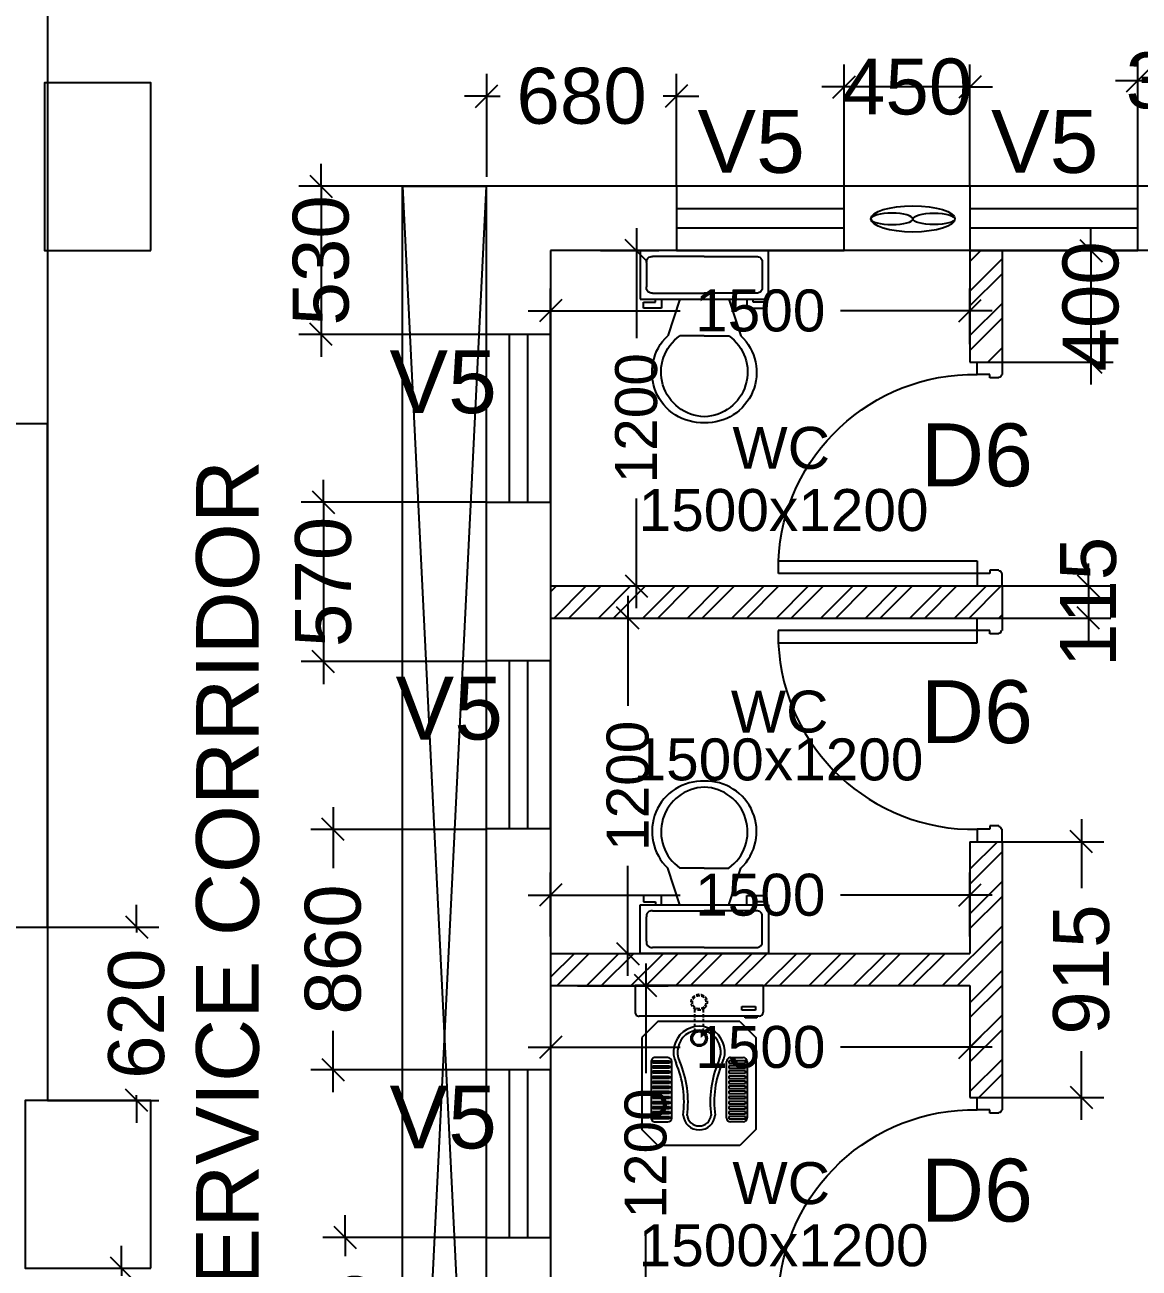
# Model space of a CAD drawing. Extents: x 7620542 to 7843793, y -6476226 to -6093835.
# Drawn here: x 7641698 to 7645684, y -6382344 to -6377897 of the extents above; entities that cross this region are included whole.
import ezdxf
from ezdxf.enums import TextEntityAlignment as Align

# ---------------------------------------------------------------- set-up
doc = ezdxf.new("R2010")
doc.units = 0
doc.header["$LTSCALE"] = 600
doc.header["$MEASUREMENT"] = 0
doc.header["$PDMODE"] = 35
doc.linetypes.add('HIDDEN', pattern=[0.375, 0.25, -0.125])
doc.layers.get('0').update_dxf_attribs({"linetype": 'CONTINUOUS'})
doc.layers.get('Defpoints').update_dxf_attribs({"linetype": 'CONTINUOUS'})
for name, color, linetype in [('DIM-TEXT', 8, 'CONTINUOUS'), ('DOOR', 32, 'CONTINUOUS'), ('Duct', 8, 'CONTINUOUS'), ('Exaust', 8, 'CONTINUOUS'), ('Fixed Glass', 171, 'CONTINUOUS'), ('joinery', 7, 'CONTINUOUS'), ('LA-column', 3, 'CONTINUOUS'), ('Room Dim', 1, 'CONTINUOUS'), ('T Wall', 8, 'CONTINUOUS'), ('TEXT', 6, 'CONTINUOUS'), ('toi-fix', 46, 'CONTINUOUS'), ('Toi. Wall Hat', 3, 'CONTINUOUS'), ('Walls', 7, 'CONTINUOUS'), ('WIN', 151, 'CONTINUOUS'), ('Working Dim', 5, 'CONTINUOUS')]:
    doc.layers.add(name, color=color, linetype=linetype)
doc.styles.add('ari', font='arial.ttf')
doc.styles.add('ARIAL', font='arial.ttf')
doc.styles.add('RT', font='romant.shx')
doc.dimstyles.new('int. dim', dxfattribs={"dimtxt": 450, "dimasz": 80, "dimexe": 80, "dimexo": 0, "dimgap": 70, "dimtad": 0, "dimdec": 0, "dimzin": 12, "dimdsep": 46, "dimtxsty": 'ari', "dimblk": 'OBLIQUE', "dimcen": 2, "dimdle": 80, "dimclrd": 256, "dimclre": 256, "dimclrt": 6, "dimadec": 0, "dimazin": 0, "dimtfac": 1, "dimtdec": 0, "dimtix": 1, "dimtmove": 2, "dimatfit": 3, "dimfxl": 1, "dimtolj": 1, "dimtzin": 0, "dimlwd": -1, "dimlwe": -1, "dimarcsym": 0})
doc.dimstyles.new('TEXT', dxfattribs={"dimscale": 0, "dimtxt": 600, "dimasz": 300, "dimexe": 300, "dimexo": 30, "dimgap": 50, "dimtad": 0, "dimdec": 0, "dimzin": 0, "dimdsep": 46, "dimtxsty": 'RT', "dimblk": 'OBLIQUE', "dimcen": 0.09, "dimdle": 300, "dimclrd": 256, "dimclre": 256, "dimclrt": 170, "dimadec": 0, "dimazin": 0, "dimtfac": 1, "dimtdec": 0, "dimtofl": 0, "dimtmove": 2, "dimatfit": 3, "dimfxl": 1, "dimfrac": 2, "dimtolj": 1, "dimtzin": 0, "dimlwd": -1, "dimlwe": -1, "dimarcsym": 0})

# ---------------------------------------------------------------- blocks, each defined once
blk = doc.blocks.new('1000')
at = {"layer": 'DOOR'}
for p, q in [((0, -100), (0, 0)), ((0, 0), (49.7, 0)), ((49.7, 0), (49.7, -2.2)), ((63.2, -49.5), (49.7, -49.5)), ((49.7, -49.5), (49.7, -100)), ((63.2, -13.5), (61, -13.5)), ((63.2, -13.5), (63.2, -49.5)), ((836.8, -13.5), (836.8, -49.5)), ((836.8, -13.5), (839, -13.5)), ((836.8, -49.5), (850.3, -49.5)), ((850.3, 0), (850.3, -2.2)), ((900, 0), (850.3, 0)), ((850.3, -49.5), (850.3, -100)), ((900, -100), (900, 0)), ((49.7, -100), (0, -100)), ((49.7, -100), (49.7, -900.6)), ((100.2, -100), (49.7, -100)), ((100.2, -900.6), (100.2, -100)), ((850.3, -100), (900, -100)), ((49.7, -900.6), (100.2, -900.6))]:
    blk.add_line(p, q, dxfattribs=at)
for centre, major_axis, start_param, end_param in [((49.7, -13.5), (-7.95, 7.95), 3.926991, 5.497787), ((850.3, -13.5), (7.95, 7.95), 0.785398, 2.356194)]:
    blk.add_ellipse(centre, major_axis=major_axis, ratio=1, start_param=start_param, end_param=end_param, dxfattribs=at)
at = {"layer": 'DOOR', "color": 145}
blk.add_ellipse((64.3, -115.3), major_axis=(-519.7, 589.8), ratio=1, start_param=2.464943, end_param=4.009476, dxfattribs=at)
blk = doc.blocks.new('A$C70ED7303')
at = {"layer": 'toi-fix', "color": 8}
for p, q in [((0, 0), (229, 0)), ((229, 0), (229, -174.4)), ((-229, 0), (0, 0)), ((-229, -174.4), (-229, 0)), ((-207.2, -43.6), (-207.2, -130.8)), ((0, -21.8), (-185.4, -21.8)), ((0, -21.8), (185.4, -21.8)), ((207.2, -43.6), (207.2, -130.8)), ((229, -174.4), (-229, -174.4)), ((-185.4, -152.6), (0, -152.6)), ((-174.4, -185.4), (-174.4, -174.4)), ((-152.6, -174.4), (-152.6, -207.2)), ((-87.2, -174.4), (-130.8, -305.3)), ((185.4, -152.6), (0, -152.6)), ((87.2, -174.4), (130.8, -305.3)), ((152.6, -174.4), (152.6, -207.2)), ((174.4, -185.4), (174.4, -174.4)), ((-218.1, -207.2), (-218.1, -185.4)), ((-218.1, -185.4), (-174.4, -185.4)), ((-152.6, -207.2), (-218.1, -207.2)), ((152.6, -207.2), (218.1, -207.2)), ((218.1, -185.4), (174.4, -185.4)), ((218.1, -207.2), (218.1, -185.4)), ((0, -305.3), (-87.2, -305.3)), ((0, -305.3), (87.2, -305.3))]:
    blk.add_line(p, q, dxfattribs=at)
for centre, major_axis, start_param, end_param in [((-188.1, -40.9), (13.6, -13.6), 2.214297, 4.068888), ((188.1, -40.9), (13.6, -13.6), 0.643501, 2.498091), ((-188.1, -133.6), (-13.6, -13.6), 5.35589, 7.21048), ((188.1, -133.6), (-13.6, -13.6), 0.643501, 2.498091), ((-6.6, -436.2), (-127.6, -127.6), 4.686239, 7.105146), ((4.7, -435.5), (-112.7, -112.7), 4.541602, 7.039318), ((6.6, -436.2), (55.8, -171.6), -0.351019, 2.067888), ((-4.7, -435.5), (-112.7, -112.7), 0.814663, 3.31238)]:
    blk.add_ellipse(centre, major_axis=major_axis, ratio=1, start_param=start_param, end_param=end_param, dxfattribs=at)
blk = doc.blocks.new('A$C37B60793')
at = {"layer": 'toi-fix', "color": 8}
for p, q in [((0, 303.1), (127, 303.1)), ((0, -306.5), (0, 303.1)), ((146, -287.4), (146, 284.1)), ((171.2, 195), (247.4, 271.2)), ((247.4, 271.2), (685.9, 271.2)), ((762.1, 195), (685.9, 271.2)), ((171.2, -195.4), (171.2, 195)), ((343.3, 148.1), (343.3, 207.9)), ((358.5, 218.7), (358.5, 139.2)), ((369.5, 218.7), (358.5, 218.7)), ((362.3, 226.9), (630.5, 226.9)), ((369.5, 139.2), (369.5, 218.7)), ((382.7, 218.7), (382.7, 139.2)), ((393.7, 218.7), (382.7, 218.7)), ((393.7, 139.2), (393.7, 218.7)), ((406.9, 218.7), (406.9, 139.2)), ((417.9, 218.7), (406.9, 218.7)), ((417.9, 139.2), (417.9, 218.7)), ((431, 218.7), (431, 139.2)), ((442.1, 218.7), (431, 218.7)), ((442.1, 139.2), (442.1, 218.7)), ((455.2, 218.7), (455.2, 139.2)), ((466.3, 218.7), (455.2, 218.7)), ((466.3, 139.2), (466.3, 218.7)), ((479.4, 218.7), (479.4, 139.2)), ((490.5, 218.7), (479.4, 218.7)), ((490.5, 139.2), (490.5, 218.7)), ((503.6, 218.7), (503.6, 139.2)), ((514.6, 218.7), (503.6, 218.7)), ((514.6, 139.2), (514.6, 218.7)), ((527.8, 218.7), (527.8, 139.2)), ((538.8, 218.7), (527.8, 218.7)), ((538.8, 139.2), (538.8, 218.7)), ((552, 218.7), (552, 139.2)), ((563, 218.7), (552, 218.7)), ((563, 139.2), (563, 218.7)), ((576.2, 218.7), (576.2, 139.2)), ((587.2, 218.7), (576.2, 218.7)), ((587.2, 139.2), (587.2, 218.7)), ((600.4, 218.7), (600.4, 139.2)), ((611.4, 218.7), (600.4, 218.7)), ((611.4, 139.2), (611.4, 218.7)), ((624.5, 218.7), (624.5, 139.2)), ((635.6, 218.7), (624.5, 218.7)), ((635.6, 139.2), (635.6, 218.7)), ((649.5, 207.9), (649.5, 148.1)), ((762.1, -195.4), (762.1, 195)), ((358.5, 139.2), (369.5, 139.2)), ((630.5, 129.1), (362.3, 129.1)), ((382.7, 139.2), (393.7, 139.2)), ((406.9, 139.2), (417.9, 139.2)), ((431, 139.2), (442.1, 139.2)), ((455.2, 139.2), (466.3, 139.2)), ((479.4, 139.2), (490.5, 139.2)), ((503.6, 139.2), (514.6, 139.2)), ((527.8, 139.2), (538.8, 139.2)), ((552, 139.2), (563, 139.2)), ((576.2, 139.2), (587.2, 139.2)), ((600.4, 139.2), (611.4, 139.2)), ((624.5, 139.2), (635.6, 139.2)), ((343.3, -151.5), (343.3, -211.2)), ((358.5, -222), (358.5, -142.6)), ((358.5, -142.6), (369.5, -142.6)), ((630.5, -132.4), (362.3, -132.4)), ((369.5, -142.6), (369.5, -222)), ((382.7, -222), (382.7, -142.6)), ((382.7, -142.6), (393.7, -142.6)), ((393.7, -142.6), (393.7, -222)), ((406.9, -222), (406.9, -142.6)), ((406.9, -142.6), (417.9, -142.6)), ((417.9, -142.6), (417.9, -222)), ((431, -222), (431, -142.6)), ((431, -142.6), (442.1, -142.6)), ((442.1, -142.6), (442.1, -222)), ((455.2, -222), (455.2, -142.6)), ((455.2, -142.6), (466.3, -142.6)), ((466.3, -142.6), (466.3, -222)), ((479.4, -222), (479.4, -142.6)), ((479.4, -142.6), (490.5, -142.6)), ((490.5, -142.6), (490.5, -222)), ((503.6, -222), (503.6, -142.6)), ((503.6, -142.6), (514.6, -142.6)), ((514.6, -142.6), (514.6, -222)), ((527.8, -222), (527.8, -142.6)), ((527.8, -142.6), (538.8, -142.6)), ((538.8, -142.6), (538.8, -222)), ((552, -222), (552, -142.6)), ((552, -142.6), (563, -142.6)), ((563, -142.6), (563, -222)), ((576.2, -222), (576.2, -142.6)), ((576.2, -142.6), (587.2, -142.6)), ((587.2, -142.6), (587.2, -222)), ((600.4, -222), (600.4, -142.6)), ((600.4, -142.6), (611.4, -142.6)), ((611.4, -142.6), (611.4, -222)), ((624.5, -222), (624.5, -142.6)), ((624.5, -142.6), (635.6, -142.6)), ((635.6, -142.6), (635.6, -222)), ((649.5, -211.2), (649.5, -151.5)), ((117.8, -205), (100.3, -205)), ((100.3, -205), (100.3, -270.7)), ((117.8, -270.7), (117.8, -205)), ((153.7, -221.4), (147.5, -221.4)), ((147.5, -221.4), (147.5, -276.8)), ((153.7, -276.8), (153.7, -221.4)), ((171.2, -195.4), (247.4, -271.6)), ((369.5, -222), (358.5, -222)), ((362.3, -230.3), (630.5, -230.3)), ((393.7, -222), (382.7, -222)), ((417.9, -222), (406.9, -222)), ((442.1, -222), (431, -222)), ((466.3, -222), (455.2, -222)), ((490.5, -222), (479.4, -222)), ((514.6, -222), (503.6, -222)), ((538.8, -222), (527.8, -222)), ((563, -222), (552, -222)), ((587.2, -222), (576.2, -222)), ((611.4, -222), (600.4, -222)), ((635.6, -222), (624.5, -222)), ((685.9, -271.6), (762.1, -195.4)), ((100.3, -270.7), (117.8, -270.7)), ((147.5, -276.8), (153.7, -276.8)), ((247.4, -271.6), (685.9, -271.6)), ((0, -306.5), (127, -306.5))]:
    blk.add_line(p, q, dxfattribs=at)
at = {"layer": 'toi-fix', "color": 8, "linetype": 'HIDDEN', "ltscale": 0.1}
for p, q in [((219.3, 19), (111.7, 19)), ((219.3, -22.3), (111.7, -22.3))]:
    blk.add_line(p, q, dxfattribs=at)
at = {"layer": 'toi-fix', "color": 8, "extrusion": (0, 0, -1)}
for centre, major_axis, start_param, end_param in [((127, 284.1), (-13.5, -13.5), 2.356194, 3.926991), ((362.3, 207.9), (13.5, -13.5), 2.356194, 3.926991), ((630.5, 207.9), (-13.5, -13.5), 2.356194, 3.926991), ((316.3, -1.7), (0, -122.2), -0.449608, 3.591264), ((362.3, 148.1), (-13.5, -13.5), -0.785398, 0.785398), ((630.5, 148.1), (-13.5, -13.5), 3.926991, 5.497787), ((316.3, -1.7), (0, -103.2), -0.449671, 3.591202), ((554, 536.4), (-29.4, -484.3), -0.19615, 0.346746), ((554, 536.4), (-11.6, -466), -0.160496, 0.3824), ((611.1, -1.7), (-54, -54), 2.434309, 5.419673), ((251.3, -1.7), (-26.9, -26.9), 0.785398, 7.068583), ((251.3, -1.7), (-22.5, -22.5), 0.785398, 7.068583), ((611.1, -1.7), (40.6, -40.6), 4.005105, 6.990469), ((554, -539.7), (29.4, -484.3), 2.794864, 3.33776), ((554, -539.7), (11.6, -466), 2.7592, 3.302095), ((362.3, -151.5), (13.5, -13.5), 2.356194, 3.926991), ((630.5, -151.5), (13.5, -13.5), 3.926991, 5.497787), ((362.3, -211.2), (-13.5, -13.5), -0.785398, 0.785398), ((630.5, -211.2), (13.5, -13.5), 5.497787, 7.068583), ((127, -287.4), (13.5, -13.5), 5.497787, 7.068583)]:
    blk.add_ellipse(centre, major_axis=major_axis, ratio=1, start_param=start_param, end_param=end_param, dxfattribs=at)
at = {"layer": 'toi-fix', "color": 8, "linetype": 'HIDDEN', "ltscale": 0.1, "extrusion": (0, 0, -1)}
for major_axis, start_param, end_param in [((26.9, -26.9), 2.356194490188911, 8.639379797368496), ((22.5, -22.5), 2.356194490188169, 8.639379797367756)]:
    blk.add_ellipse((79.7, -1.7), major_axis=major_axis, ratio=1, start_param=start_param, end_param=end_param, dxfattribs=at)
blk = doc.blocks.new('A$C153C7E87')
at = {"layer": 'Exaust', "color": 10, "extrusion": (0, 0, -1)}
for centre, major_axis, ratio in [((0, 0), (150.2, 0.1), 0.312125), ((-75.1, 0), (75.1, 0), 0.271389)]:
    blk.add_ellipse(centre, major_axis=major_axis, ratio=ratio, start_param=3.141593, end_param=9.424778, dxfattribs=at)
at = {"layer": 'Exaust', "color": 10}
blk.add_ellipse((75.1, 0), major_axis=(75.1, 0), ratio=0.271389, dxfattribs=at)
blk = doc.blocks.new('_Oblique')
at = {"color": 0, "linetype": 'ByBlock', "lineweight": -2}
blk.add_line((-0.5, -0.5), (0.5, 0.5), dxfattribs=at)
blk = doc.blocks.new('*D840')
at = {"layer": 'Defpoints', "color": 0, "linetype": 'Continuous', "transparency": 16777216}
for p in [(7641399, -6372925.6, -11.2), (7682459.1, -6372925.6, 1), (7641399, -6374973.3)]:
    blk.add_point(p, dxfattribs=at)
at = {"layer": 'DIM-TEXT', "transparency": 16777216}
for p, q in [((7641399, -6372925.6), (7641399, -6375273.3)), ((7682459.1, -6372925.6), (7682459.1, -6375273.3)), ((7641099, -6374973.3), (7653555, -6374973.3)), ((7682759.1, -6374973.3), (7670303, -6374973.3))]:
    blk.add_line(p, q, dxfattribs=at)
at = {"layer": 'DIM-TEXT', "linetype": 'Continuous', "transparency": 16777216, "xscale": 300, "yscale": 300, "zscale": 300, "rotation": 180}
blk.add_blockref('_Oblique', (7641399, -6374973.3), dxfattribs=at)
at = {"layer": 'DIM-TEXT', "linetype": 'Continuous', "transparency": 16777216, "xscale": 300, "yscale": 300, "zscale": 300}
blk.add_blockref('_Oblique', (7682459.1, -6374973.3), dxfattribs=at)
at = {"layer": 'DIM-TEXT', "color": 170, "linetype": 'Continuous', "transparency": 16777216, "insert": (7661929, -6374973.3), "char_height": 750, "attachment_point": 5, "style": 'ari'}
blk.add_mtext('\\A1;{\\H1.067x;PAY ROOMS - 14 Nos. (28 Beds)}', dxfattribs=at)
blk = doc.blocks.new('*D841')
at = {"layer": 'Defpoints', "color": 0, "linetype": 'Continuous', "transparency": 16777216}
for p in [(7641548.8, -6376800.1), (7641548.8, -6377494.5), (7682459.1, -6378104.5, 1)]:
    blk.add_point(p, dxfattribs=at)
at = {"layer": 'DIM-TEXT', "transparency": 16777216}
for p, q in [((7641548.8, -6377494.5), (7641548.8, -6376500.1)), ((7682459.1, -6378104.5), (7682459.1, -6376500.1)), ((7641248.8, -6376800.1), (7650107.9, -6376800.1)), ((7682759.1, -6376800.1), (7673899.9, -6376800.1))]:
    blk.add_line(p, q, dxfattribs=at)
at = {"layer": 'DIM-TEXT', "linetype": 'Continuous', "transparency": 16777216, "xscale": 300, "yscale": 300, "zscale": 300, "rotation": 180}
blk.add_blockref('_Oblique', (7641548.8, -6376800.1), dxfattribs=at)
at = {"layer": 'DIM-TEXT', "linetype": 'Continuous', "transparency": 16777216, "xscale": 300, "yscale": 300, "zscale": 300}
blk.add_blockref('_Oblique', (7682459.1, -6376800.1), dxfattribs=at)
at = {"layer": 'DIM-TEXT', "color": 170, "linetype": 'Continuous', "transparency": 16777216, "insert": (7662003.9, -6376800.1), "char_height": 750, "attachment_point": 5, "style": 'ari'}
blk.add_mtext('\\A1;{\\H1.067X;GENERAL MEDICINE (FEMALE) - ( 30 - Beds )}', dxfattribs=at)
blk = doc.blocks.new('*D1254')
at = {"layer": 'Defpoints', "color": 0, "transparency": 16777216}
for p in [(7641779, -6382344.4, -10.6), (7641779, -6382982, -10.8), (7642043.5, -6382982)]:
    blk.add_point(p, dxfattribs=at)
at = {"layer": 'Working Dim', "transparency": 16777216}
for p, q in [((7642043.5, -6382344.4), (7642043.5, -6382264.4)), ((7641779, -6382344.4), (7642123.5, -6382344.4)), ((7642043.5, -6382344.4), (7642043.5, -6382372)), ((7641779, -6382982), (7642123.5, -6382982)), ((7642043.5, -6382982), (7642043.5, -6382954.3)), ((7642043.5, -6382982), (7642043.5, -6383062))]:
    blk.add_line(p, q, dxfattribs=at)
at = {"layer": 'Working Dim', "transparency": 16777216, "xscale": 80, "yscale": 80, "zscale": 80}
for p, rotation in [((7642043.5, -6382344.4), 270), ((7642043.5, -6382982), 90)]:
    blk.add_blockref('_Oblique', p, dxfattribs=dict(at, rotation=rotation))
at = {"layer": 'Working Dim', "color": 6, "transparency": 16777216, "insert": (7642043.5, -6382663.2), "char_height": 200, "attachment_point": 5, "rotation": 90, "style": 'ari'}
blk.add_mtext('\\A1;640', dxfattribs=at)
blk = doc.blocks.new('*D1256')
at = {"layer": 'Defpoints', "color": 0, "transparency": 16777216}
for p in [(7641779, -6381124.4, -10.5), (7642097.7, -6381124.4), (7641779, -6381744.4, -10.6)]:
    blk.add_point(p, dxfattribs=at)
at = {"layer": 'Working Dim', "transparency": 16777216}
for p, q in [((7642097.7, -6381124.4), (7642097.7, -6381044.4)), ((7641779, -6381124.4), (7642177.7, -6381124.4)), ((7642097.7, -6381124.4), (7642097.7, -6381143.3)), ((7641779, -6381744.4), (7642177.7, -6381744.4)), ((7642097.7, -6381744.4), (7642097.7, -6381725.6)), ((7642097.7, -6381744.4), (7642097.7, -6381824.4))]:
    blk.add_line(p, q, dxfattribs=at)
at = {"layer": 'Working Dim', "transparency": 16777216, "xscale": 80, "yscale": 80, "zscale": 80}
for p, rotation in [((7642097.7, -6381124.4), 270), ((7642097.7, -6381744.4), 90)]:
    blk.add_blockref('_Oblique', p, dxfattribs=dict(at, rotation=rotation))
at = {"layer": 'Working Dim', "color": 6, "transparency": 16777216, "insert": (7642097.7, -6381434.4), "char_height": 200, "attachment_point": 5, "rotation": 90, "style": 'ari'}
blk.add_mtext('\\A1;620', dxfattribs=at)
blk = doc.blocks.new('*D1266')
at = {"layer": 'Defpoints', "color": 0, "transparency": 16777216}
for p in [(7643675.3, -6381334.3, -4.8), (7643919.2, -6381334.3), (7643675.3, -6382534.3, -4.8)]:
    blk.add_point(p, dxfattribs=at)
at = {"layer": 'Working Dim', "transparency": 16777216}
for p, q in [((7643919.2, -6381254.3), (7643919.2, -6381647.6)), ((7643675.3, -6381334.3), (7643999.2, -6381334.3)), ((7643919.2, -6382614.3), (7643919.2, -6382221)), ((7643675.3, -6382534.3), (7643999.2, -6382534.3))]:
    blk.add_line(p, q, dxfattribs=at)
at = {"layer": 'Working Dim', "transparency": 16777216, "xscale": 80, "yscale": 80, "zscale": 80}
for p, rotation in [((7643919.2, -6381334.3), 90), ((7643919.2, -6382534.3), 270)]:
    blk.add_blockref('_Oblique', p, dxfattribs=dict(at, rotation=rotation))
at = {"layer": 'Working Dim', "color": 6, "transparency": 16777216, "insert": (7643919.2, -6381934.3), "char_height": 150, "attachment_point": 5, "rotation": 90, "style": 'ari'}
blk.add_mtext('\\A1;1200', dxfattribs=at)
blk = doc.blocks.new('*D1267')
at = {"layer": 'Defpoints', "color": 0, "transparency": 16777216}
for p in [(7643578.8, -6381438.2, -0.9), (7645078.7, -6381435.9, -4.8), (7645078.7, -6381554.2)]:
    blk.add_point(p, dxfattribs=at)
at = {"layer": 'Working Dim', "transparency": 16777216}
for p, q in [((7643578.8, -6381438.2), (7643578.8, -6381634.2)), ((7645078.7, -6381435.9), (7645078.7, -6381634.2)), ((7643498.8, -6381554.2), (7644042.1, -6381554.2)), ((7645158.7, -6381554.2), (7644615.4, -6381554.2))]:
    blk.add_line(p, q, dxfattribs=at)
at = {"layer": 'Working Dim', "transparency": 16777216, "xscale": 80, "yscale": 80, "zscale": 80, "rotation": 180}
blk.add_blockref('_Oblique', (7643578.8, -6381554.2), dxfattribs=at)
at = {"layer": 'Working Dim', "transparency": 16777216, "xscale": 80, "yscale": 80, "zscale": 80}
blk.add_blockref('_Oblique', (7645078.7, -6381554.2), dxfattribs=at)
at = {"layer": 'Working Dim', "color": 6, "transparency": 16777216, "insert": (7644328.8, -6381554.2), "char_height": 150, "attachment_point": 5, "style": 'ari'}
blk.add_mtext('\\A1;1500', dxfattribs=at)
blk = doc.blocks.new('*D1268')
at = {"layer": 'Defpoints', "color": 0, "transparency": 16777216}
for p in [(7643739.9, -6380019.3, -4.8), (7643855.1, -6380019.3), (7643739.9, -6381219.3, -4.8)]:
    blk.add_point(p, dxfattribs=at)
at = {"layer": 'Working Dim', "transparency": 16777216}
for p, q in [((7643855.1, -6379939.3), (7643855.1, -6380332.6)), ((7643739.9, -6380019.3), (7643935.1, -6380019.3)), ((7643855.1, -6381299.3), (7643855.1, -6380906)), ((7643739.9, -6381219.3), (7643935.1, -6381219.3))]:
    blk.add_line(p, q, dxfattribs=at)
at = {"layer": 'Working Dim', "transparency": 16777216, "xscale": 80, "yscale": 80, "zscale": 80}
for p, rotation in [((7643855.1, -6380019.3), 90), ((7643855.1, -6381219.3), 270)]:
    blk.add_blockref('_Oblique', p, dxfattribs=dict(at, rotation=rotation))
at = {"layer": 'Working Dim', "color": 6, "transparency": 16777216, "insert": (7643855.1, -6380619.3), "char_height": 150, "attachment_point": 5, "rotation": 90, "style": 'ari'}
blk.add_mtext('\\A1;1200', dxfattribs=at)
blk = doc.blocks.new('*D1269')
at = {"layer": 'Defpoints', "color": 0, "transparency": 16777216}
for p in [(7645078.7, -6381009.8), (7643578.8, -6381158.3, -0.7), (7645078.7, -6381158.3, -4.8)]:
    blk.add_point(p, dxfattribs=at)
at = {"layer": 'Working Dim', "transparency": 16777216}
for p, q in [((7643578.8, -6381158.3), (7643578.8, -6380929.8)), ((7645078.7, -6381158.3), (7645078.7, -6380929.8)), ((7643498.8, -6381009.8), (7644042.1, -6381009.8)), ((7645158.7, -6381009.8), (7644615.4, -6381009.8))]:
    blk.add_line(p, q, dxfattribs=at)
at = {"layer": 'Working Dim', "transparency": 16777216, "xscale": 80, "yscale": 80, "zscale": 80, "rotation": 180}
blk.add_blockref('_Oblique', (7643578.8, -6381009.8), dxfattribs=at)
at = {"layer": 'Working Dim', "transparency": 16777216, "xscale": 80, "yscale": 80, "zscale": 80}
blk.add_blockref('_Oblique', (7645078.7, -6381009.8), dxfattribs=at)
at = {"layer": 'Working Dim', "color": 6, "transparency": 16777216, "insert": (7644328.8, -6381009.8), "char_height": 150, "attachment_point": 5, "style": 'ari'}
blk.add_mtext('\\A1;1500', dxfattribs=at)
blk = doc.blocks.new('*D1270')
at = {"layer": 'Defpoints', "color": 0, "transparency": 16777216}
for p in [(7643757.5, -6378704.8, 25.3), (7643885.6, -6378704.8), (7643757.5, -6379904.3, -4.8)]:
    blk.add_point(p, dxfattribs=at)
at = {"layer": 'Working Dim', "transparency": 16777216}
for p, q in [((7643885.6, -6378624.8), (7643885.6, -6379017.9)), ((7643757.5, -6378704.8), (7643965.6, -6378704.8)), ((7643885.6, -6379984.3), (7643885.6, -6379591.2)), ((7643757.5, -6379904.3), (7643965.6, -6379904.3))]:
    blk.add_line(p, q, dxfattribs=at)
at = {"layer": 'Working Dim', "transparency": 16777216, "xscale": 80, "yscale": 80, "zscale": 80}
for p, rotation in [((7643885.6, -6378704.8), 90), ((7643885.6, -6379904.3), 270)]:
    blk.add_blockref('_Oblique', p, dxfattribs=dict(at, rotation=rotation))
at = {"layer": 'Working Dim', "color": 6, "transparency": 16777216, "insert": (7643885.6, -6379304.5), "char_height": 150, "attachment_point": 5, "rotation": 90, "style": 'ari'}
blk.add_mtext('\\A1;1200', dxfattribs=at)
blk = doc.blocks.new('*D1271')
at = {"layer": 'Defpoints', "color": 0, "transparency": 16777216}
for p in [(7645078.7, -6378919.9), (7643578.7, -6379038.9, 0.8), (7645078.7, -6379038.9, -4.8)]:
    blk.add_point(p, dxfattribs=at)
at = {"layer": 'Working Dim', "transparency": 16777216}
for p, q in [((7643578.7, -6379038.9), (7643578.7, -6378839.9)), ((7645078.7, -6379038.9), (7645078.7, -6378839.9)), ((7643498.7, -6378919.9), (7644042.1, -6378919.9)), ((7645158.7, -6378919.9), (7644615.4, -6378919.9))]:
    blk.add_line(p, q, dxfattribs=at)
at = {"layer": 'Working Dim', "transparency": 16777216, "xscale": 80, "yscale": 80, "zscale": 80, "rotation": 180}
blk.add_blockref('_Oblique', (7643578.7, -6378919.9), dxfattribs=at)
at = {"layer": 'Working Dim', "transparency": 16777216, "xscale": 80, "yscale": 80, "zscale": 80}
blk.add_blockref('_Oblique', (7645078.7, -6378919.9), dxfattribs=at)
at = {"layer": 'Working Dim', "color": 6, "transparency": 16777216, "insert": (7644328.7, -6378919.9), "char_height": 150, "attachment_point": 5, "style": 'ari'}
blk.add_mtext('\\A1;1500', dxfattribs=at)
blk = doc.blocks.new('*D1503')
at = {"layer": 'Defpoints', "color": 0, "transparency": 16777216}
for p in [(7645678.9, -6378097.4), (7645678.9, -6378474.6), (7646059, -6378474.5)]:
    blk.add_point(p, dxfattribs=at)
at = {"layer": 'Working Dim', "transparency": 16777216}
for p, q in [((7645678.9, -6378474.6), (7645678.9, -6378017.4)), ((7646059, -6378474.5), (7646059, -6378017.4)), ((7645678.9, -6378097.4), (7645598.9, -6378097.4)), ((7646059, -6378097.4), (7645678.9, -6378097.4)), ((7646059, -6378097.4), (7646139, -6378097.4))]:
    blk.add_line(p, q, dxfattribs=at)
at = {"layer": 'Working Dim', "transparency": 16777216, "xscale": 80, "yscale": 80, "zscale": 80}
blk.add_blockref('_Oblique', (7645678.9, -6378097.4), dxfattribs=at)
at = {"layer": 'Working Dim', "transparency": 16777216, "xscale": 80, "yscale": 80, "zscale": 80, "rotation": 180}
blk.add_blockref('_Oblique', (7646059, -6378097.4), dxfattribs=at)
at = {"layer": 'Working Dim', "color": 6, "transparency": 16777216, "insert": (7645869, -6378097.4), "char_height": 200, "attachment_point": 5, "style": 'ari'}
blk.add_mtext('\\A1;380', dxfattribs=at)
blk = doc.blocks.new('*D1504')
at = {"layer": 'Defpoints', "color": 0, "transparency": 16777216}
for p in [(7644628.9, -6378119.2), (7644628.9, -6378474.5), (7645078.9, -6378474.5)]:
    blk.add_point(p, dxfattribs=at)
at = {"layer": 'Working Dim', "transparency": 16777216}
for p, q in [((7644628.9, -6378474.5), (7644628.9, -6378039.2)), ((7645078.9, -6378474.5), (7645078.9, -6378039.2)), ((7644628.9, -6378119.2), (7644548.9, -6378119.2)), ((7645078.9, -6378119.2), (7644628.9, -6378119.2)), ((7645078.9, -6378119.2), (7645158.9, -6378119.2))]:
    blk.add_line(p, q, dxfattribs=at)
at = {"layer": 'Working Dim', "transparency": 16777216, "xscale": 80, "yscale": 80, "zscale": 80}
blk.add_blockref('_Oblique', (7644628.9, -6378119.2), dxfattribs=at)
at = {"layer": 'Working Dim', "transparency": 16777216, "xscale": 80, "yscale": 80, "zscale": 80, "rotation": 180}
blk.add_blockref('_Oblique', (7645078.9, -6378119.2), dxfattribs=at)
at = {"layer": 'Working Dim', "color": 6, "transparency": 16777216, "insert": (7644853.9, -6378119.2), "char_height": 200, "attachment_point": 5, "style": 'ari'}
blk.add_mtext('\\A1;450', dxfattribs=at)
blk = doc.blocks.new('*D1505')
at = {"layer": 'Defpoints', "color": 0, "transparency": 16777216}
for p in [(7643350.6, -6378152.4), (7643350.6, -6378441.2, 5.1), (7644028.9, -6378474.6)]:
    blk.add_point(p, dxfattribs=at)
at = {"layer": 'Working Dim', "transparency": 16777216}
for p, q in [((7643350.6, -6378441.2), (7643350.6, -6378072.4)), ((7644028.9, -6378474.6), (7644028.9, -6378072.4)), ((7643350.6, -6378152.4), (7643270.6, -6378152.4)), ((7643350.6, -6378152.4), (7643398.6, -6378152.4)), ((7644028.9, -6378152.4), (7643980.9, -6378152.4)), ((7644028.9, -6378152.4), (7644108.9, -6378152.4))]:
    blk.add_line(p, q, dxfattribs=at)
at = {"layer": 'Working Dim', "transparency": 16777216, "xscale": 80, "yscale": 80, "zscale": 80}
blk.add_blockref('_Oblique', (7643350.6, -6378152.4), dxfattribs=at)
at = {"layer": 'Working Dim', "transparency": 16777216, "xscale": 80, "yscale": 80, "zscale": 80, "rotation": 180}
blk.add_blockref('_Oblique', (7644028.9, -6378152.4), dxfattribs=at)
at = {"layer": 'Working Dim', "color": 6, "transparency": 16777216, "insert": (7643689.7, -6378152.4), "char_height": 200, "attachment_point": 5, "style": 'ari'}
blk.add_mtext('\\A1;680', dxfattribs=at)
blk = doc.blocks.new('*D1506')
at = {"layer": 'Defpoints', "color": 0, "transparency": 16777216}
for p in [(7643348.9, -6378474.5, 5.1), (7642757.8, -6379004.6), (7643348.9, -6379004.6)]:
    blk.add_point(p, dxfattribs=at)
at = {"layer": 'Working Dim', "transparency": 16777216}
for p, q in [((7642757.8, -6378474.5), (7642757.8, -6378394.5)), ((7643348.9, -6378474.5), (7642677.8, -6378474.5)), ((7642757.8, -6378474.5), (7642757.8, -6379004.6)), ((7643348.9, -6379004.6), (7642677.8, -6379004.6)), ((7642757.8, -6379004.6), (7642757.8, -6379084.6))]:
    blk.add_line(p, q, dxfattribs=at)
at = {"layer": 'Working Dim', "transparency": 16777216, "xscale": 80, "yscale": 80, "zscale": 80}
for p, rotation in [((7642757.8, -6378474.5), 270), ((7642757.8, -6379004.6), 90)]:
    blk.add_blockref('_Oblique', p, dxfattribs=dict(at, rotation=rotation))
at = {"layer": 'Working Dim', "color": 6, "transparency": 16777216, "insert": (7642757.8, -6378739.6), "char_height": 200, "attachment_point": 5, "rotation": 90, "style": 'ari'}
blk.add_mtext('\\A1;530', dxfattribs=at)
blk = doc.blocks.new('*D1507')
at = {"layer": 'Defpoints', "color": 0, "transparency": 16777216}
for p in [(7643348.9, -6379604.6), (7642766, -6380175), (7643348.9, -6380175)]:
    blk.add_point(p, dxfattribs=at)
at = {"layer": 'Working Dim', "transparency": 16777216}
for p, q in [((7642766, -6379604.6), (7642766, -6379524.6)), ((7643348.9, -6379604.6), (7642686, -6379604.6)), ((7642766, -6379604.6), (7642766, -6380175)), ((7643348.9, -6380175), (7642686, -6380175)), ((7642766, -6380175), (7642766, -6380255))]:
    blk.add_line(p, q, dxfattribs=at)
at = {"layer": 'Working Dim', "transparency": 16777216, "xscale": 80, "yscale": 80, "zscale": 80}
for p, rotation in [((7642766, -6379604.6), 270), ((7642766, -6380175), 90)]:
    blk.add_blockref('_Oblique', p, dxfattribs=dict(at, rotation=rotation))
at = {"layer": 'Working Dim', "color": 6, "transparency": 16777216, "insert": (7642766, -6379889.8), "char_height": 200, "attachment_point": 5, "rotation": 90, "style": 'ari'}
blk.add_mtext('\\A1;570', dxfattribs=at)
blk = doc.blocks.new('*D1508')
at = {"layer": 'Defpoints', "color": 0, "transparency": 16777216}
for p in [(7643348.9, -6380775), (7642800.8, -6381634.6), (7643348.9, -6381634.6)]:
    blk.add_point(p, dxfattribs=at)
at = {"layer": 'Working Dim', "transparency": 16777216}
for p, q in [((7642800.8, -6380695), (7642800.8, -6380914.1)), ((7643348.9, -6380775), (7642720.8, -6380775)), ((7642800.8, -6381714.6), (7642800.8, -6381495.6)), ((7643348.9, -6381634.6), (7642720.8, -6381634.6))]:
    blk.add_line(p, q, dxfattribs=at)
at = {"layer": 'Working Dim', "transparency": 16777216, "xscale": 80, "yscale": 80, "zscale": 80}
for p, rotation in [((7642800.8, -6380775), 90), ((7642800.8, -6381634.6), 270)]:
    blk.add_blockref('_Oblique', p, dxfattribs=dict(at, rotation=rotation))
at = {"layer": 'Working Dim', "color": 6, "transparency": 16777216, "insert": (7642800.8, -6381204.8), "char_height": 200, "attachment_point": 5, "rotation": 90, "style": 'ari'}
blk.add_mtext('\\A1;860', dxfattribs=at)
blk = doc.blocks.new('*D1509')
at = {"layer": 'Defpoints', "color": 0, "transparency": 16777216}
for p in [(7643348.9, -6382234.6), (7642843.7, -6382949.6), (7643348.9, -6382949.6)]:
    blk.add_point(p, dxfattribs=at)
at = {"layer": 'Working Dim', "transparency": 16777216}
for p, q in [((7642843.7, -6382234.6), (7642843.7, -6382154.6)), ((7643348.9, -6382234.6), (7642763.7, -6382234.6)), ((7642843.7, -6382234.6), (7642843.7, -6382301.2)), ((7642843.7, -6382949.6), (7642843.7, -6382883)), ((7643348.9, -6382949.6), (7642763.7, -6382949.6)), ((7642843.7, -6382949.6), (7642843.7, -6383029.6))]:
    blk.add_line(p, q, dxfattribs=at)
at = {"layer": 'Working Dim', "transparency": 16777216, "xscale": 80, "yscale": 80, "zscale": 80}
for p, rotation in [((7642843.7, -6382234.6), 270), ((7642843.7, -6382949.6), 90)]:
    blk.add_blockref('_Oblique', p, dxfattribs=dict(at, rotation=rotation))
at = {"layer": 'Working Dim', "color": 6, "transparency": 16777216, "insert": (7642843.7, -6382592.1), "char_height": 200, "attachment_point": 5, "rotation": 90, "style": 'ari'}
blk.add_mtext('\\A1;715', dxfattribs=at)
blk = doc.blocks.new('*D1513')
at = {"layer": 'Defpoints', "color": 0, "transparency": 16777216}
for p in [(7645193.9, -6380819), (7645477.6, -6380819), (7645193.9, -6381734)]:
    blk.add_point(p, dxfattribs=at)
at = {"layer": 'Working Dim', "transparency": 16777216}
for p, q in [((7645477.6, -6380739), (7645477.6, -6380984.8)), ((7645193.9, -6380819), (7645557.6, -6380819)), ((7645477.6, -6381814), (7645477.6, -6381568.2)), ((7645193.9, -6381734), (7645557.6, -6381734))]:
    blk.add_line(p, q, dxfattribs=at)
at = {"layer": 'Working Dim', "transparency": 16777216, "xscale": 80, "yscale": 80, "zscale": 80}
for p, rotation in [((7645477.6, -6380819), 90), ((7645477.6, -6381734), 270)]:
    blk.add_blockref('_Oblique', p, dxfattribs=dict(at, rotation=rotation))
at = {"layer": 'Working Dim', "color": 6, "transparency": 16777216, "insert": (7645477.6, -6381276.5), "char_height": 200, "attachment_point": 5, "rotation": 90, "style": 'ari'}
blk.add_mtext('\\A1;915', dxfattribs=at)
blk = doc.blocks.new('*D1514')
at = {"layer": 'Defpoints', "color": 0, "transparency": 16777216}
for p in [(7645193.9, -6379904), (7645193.9, -6380019), (7645502.7, -6380019)]:
    blk.add_point(p, dxfattribs=at)
at = {"layer": 'Working Dim', "transparency": 16777216}
for p, q in [((7645502.7, -6379904), (7645502.7, -6379824)), ((7645193.9, -6379904), (7645582.7, -6379904)), ((7645502.7, -6379904), (7645502.7, -6380019)), ((7645193.9, -6380019), (7645582.7, -6380019)), ((7645502.7, -6380019), (7645502.7, -6380099))]:
    blk.add_line(p, q, dxfattribs=at)
at = {"layer": 'Working Dim', "transparency": 16777216, "xscale": 80, "yscale": 80, "zscale": 80}
for p, rotation in [((7645502.7, -6379904), 270), ((7645502.7, -6380019), 90)]:
    blk.add_blockref('_Oblique', p, dxfattribs=dict(at, rotation=rotation))
at = {"layer": 'Working Dim', "color": 6, "transparency": 16777216, "insert": (7645502.7, -6379961.5), "char_height": 200, "attachment_point": 5, "rotation": 90, "style": 'ari'}
blk.add_mtext('\\A1;115', dxfattribs=at)
blk = doc.blocks.new('*D1515')
at = {"layer": 'Defpoints', "color": 0, "transparency": 16777216}
for p in [(7645193.9, -6378704.6), (7645193.9, -6379104), (7645511.3, -6379104)]:
    blk.add_point(p, dxfattribs=at)
at = {"layer": 'Working Dim', "transparency": 16777216}
for p, q in [((7645511.3, -6378704.6), (7645511.3, -6378624.6)), ((7645193.9, -6378704.6), (7645591.3, -6378704.6)), ((7645511.3, -6378704.6), (7645511.3, -6379104)), ((7645193.9, -6379104), (7645591.3, -6379104)), ((7645511.3, -6379104), (7645511.3, -6379184))]:
    blk.add_line(p, q, dxfattribs=at)
at = {"layer": 'Working Dim', "transparency": 16777216, "xscale": 80, "yscale": 80, "zscale": 80}
for p, rotation in [((7645511.3, -6378704.6), 270), ((7645511.3, -6379104), 90)]:
    blk.add_blockref('_Oblique', p, dxfattribs=dict(at, rotation=rotation))
at = {"layer": 'Working Dim', "color": 6, "transparency": 16777216, "insert": (7645511.3, -6378904.3), "char_height": 200, "attachment_point": 5, "rotation": 90, "style": 'ari'}
blk.add_mtext('\\A1;400', dxfattribs=at)

msp = doc.modelspace()

# ---------------------------------------------------------------- hatches: boundary and pattern name
at = {"layer": 'Toi. Wall Hat'}
h = msp.add_hatch(dxfattribs=at)
h.set_pattern_fill('ANSI32', color=10, scale=300, style=0)
h.set_pattern_definition([(45, (7643578.91, -6383849.53), (-79.5495, 79.5495), []), (45, (7643631.95, -6383849.53), (-79.5495, 79.5495), [])])
h.paths.add_polyline_path([(7645193.914, -6383449), (7645078.914, -6383449), (7645078.914, -6383849.531), (7645193.914, -6383849.531)])
h.paths.add_polyline_path([(7645193.914, -6382649), (7645193.914, -6382534), (7643578.914, -6382534), (7643578.914, -6382649)])
h.paths.add_polyline_path([(7646694.047, -6383849.531), (7646809.047, -6383849.531), (7646809.047, -6383449), (7646694.047, -6383449)])
h.paths.add_polyline_path([(7646694.047, -6382534), (7646694.047, -6382649), (7648309.047, -6382649), (7648309.047, -6382534)])
h.paths.add_polyline_path([(7648309.047, -6381334), (7648309.047, -6381219), (7646809.047, -6381219), (7646809.047, -6380819), (7646694.047, -6380819), (7646694.047, -6381734), (7646809.047, -6381734), (7646809.047, -6381334)])
h.paths.add_polyline_path([(7643578.914, -6381219), (7643578.914, -6381334), (7645078.914, -6381334), (7645078.914, -6381734), (7645193.914, -6381734), (7645193.914, -6380819), (7645078.914, -6380819), (7645078.914, -6381219)])
h.paths.add_polyline_path([(7643578.914, -6379904), (7643578.914, -6380019), (7645193.914, -6380019), (7645193.914, -6379904)])
h.paths.add_polyline_path([(7646694.047, -6379904), (7646694.047, -6380019), (7648309.047, -6380019), (7648309.047, -6379904)])
h.paths.add_polyline_path([(7646694.047, -6379104), (7646809.047, -6379104), (7646809.047, -6378704.531), (7646694.047, -6378704.531)])
h.paths.add_polyline_path([(7645078.914, -6379104), (7645193.914, -6379104), (7645193.914, -6378704.531), (7645078.914, -6378704.531)])

# ---------------------------------------------------------------- linework, layer by layer
at = {"layer": 'Duct', "color": 8, "linetype": 'HIDDEN', "ltscale": 600}
msp.add_line((7643348.914, -6378474.531, -9.699), (7643048.914, -6384564.6, -10.383), dxfattribs=at)
at = {"layer": 'Duct', "color": 8, "linetype": 'HIDDEN', "ltscale": 600, "elevation": -10.383}
msp.add_lwpolyline([(7643048.826, -6378474.531), (7643348.826, -6384564.6)], dxfattribs=at)
at = {"layer": 'Duct', "color": 7, "linetype": 'HIDDEN', "ltscale": 600, "elevation": -10.383}
msp.add_lwpolyline([(7643348.914, -6384564.6), (7643048.914, -6384564.6), (7643048.914, -6378474.531), (7643048.914, -6378474.531), (7643348.914, -6378474.531), (7643348.914, -6378474.531), (7643348.914, -6384564.601), (7643048.914, -6384564.6)], dxfattribs=at)
at = {"layer": 'Fixed Glass', "elevation": -14.83}
msp.add_lwpolyline([(7641548.913, -6379324.476), (7641548.913, -6381124.476), (7641778.913, -6381124.476), (7641778.913, -6379324.476)], close=True, dxfattribs=at)
at = {"layer": 'LA-column', "color": 2}
for points, elevation in [([(7642149.003, -6378704.527), (7642149.003, -6378104.527), (7641769.003, -6378104.527), (7641769.003, -6378704.527)], -14.83), ([(7642149.003, -6382344.423), (7642149.003, -6381744.423), (7641699.003, -6381744.423), (7641699.003, -6382344.423)], -12.739)]:
    msp.add_lwpolyline(points, close=True, dxfattribs=dict(at, elevation=elevation))
at = {"layer": 'T Wall', "color": 6, "linetype": 'Continuous'}
for p, q in [((7645078.914, -6378704, -14.83), (7645078.914, -6379104, -14.83)), ((7645193.914, -6378704, -14.83), (7645193.914, -6379104, -14.83)), ((7645078.914, -6379104, -14.83), (7645193.914, -6379104, -14.83)), ((7643578.914, -6379904, -14.83), (7645193.914, -6379904, -14.83)), ((7645193.914, -6379904, -14.83), (7645193.914, -6380019, -14.83)), ((7643578.914, -6380019, -14.83), (7645193.914, -6380019, -14.83)), ((7645078.914, -6380819, -14.83), (7645078.914, -6381219, -14.83)), ((7645078.914, -6380819, -14.83), (7645193.914, -6380819, -14.83)), ((7645193.914, -6380819, -14.83), (7645193.914, -6381734, -14.83)), ((7643578.914, -6381219, -14.83), (7645078.914, -6381219, -14.83)), ((7643578.914, -6381334, -14.83), (7645078.914, -6381334, -14.83)), ((7645078.914, -6381334, -14.83), (7645078.914, -6381734, -14.83)), ((7645078.914, -6381734, -14.83), (7645193.914, -6381734, -14.83))]:
    msp.add_line(p, q, dxfattribs=at)
at = {"layer": 'Walls'}
msp.add_line((7641778.913, -6377724.464, -14.83), (7641778.913, -6381744.423, -14.83), dxfattribs=at)
at = {"layer": 'Walls', "linetype": 'Continuous'}
for p, q in [((7648159.049, -6378474.531, -14.83), (7643348.914, -6378474.531, -14.83)), ((7643348.914, -6378474.531, -14.83), (7643348.914, -6385904.574, -14.83)), ((7648159.049, -6378704.531, -14.83), (7643578.914, -6378704.531, -14.83)), ((7643578.914, -6378704.531, -14.83), (7643578.914, -6383849.531, -14.83))]:
    msp.add_line(p, q, dxfattribs=at)
at = {"layer": 'WIN', "linetype": 'Continuous', "elevation": -14.83}
for points in [[(7644628.913, -6378474.6), (7644028.913, -6378474.6), (7644028.913, -6378704.6), (7644628.913, -6378704.6)], [(7645678.913, -6378474.6), (7645078.913, -6378474.6), (7645078.913, -6378704.6), (7645678.913, -6378704.6)], [(7644628.913, -6378555.941), (7644028.913, -6378555.941), (7644028.913, -6378623.259), (7644628.913, -6378623.259)], [(7645678.913, -6378555.941), (7645078.913, -6378555.941), (7645078.913, -6378623.259), (7645678.913, -6378623.259)], [(7643348.914, -6379004.6), (7643348.914, -6379604.6), (7643578.914, -6379604.6), (7643578.914, -6379004.6)], [(7643430.255, -6379004.6), (7643430.255, -6379604.6), (7643497.573, -6379604.6), (7643497.573, -6379004.6)], [(7643348.914, -6380172.029), (7643348.914, -6380772.029), (7643578.914, -6380772.029), (7643578.914, -6380172.029)], [(7643430.255, -6380172.029), (7643430.255, -6380772.029), (7643497.573, -6380772.029), (7643497.573, -6380172.029)], [(7643348.914, -6381634.6), (7643348.914, -6382234.6), (7643578.914, -6382234.6), (7643578.914, -6381634.6)], [(7643430.255, -6381634.6), (7643430.255, -6382234.6), (7643497.573, -6382234.6), (7643497.573, -6381634.6)]]:
    msp.add_lwpolyline(points, close=True, dxfattribs=at)

# ---------------------------------------------------------------- block references
at = {"layer": 'DOOR', "linetype": 'Continuous'}
for p, xscale, yscale, zscale, rotation in [((7645193.914, -6379904, -14.83), -0.8888888880610689, 0.8888888927176595, 0.8888888919152134, 269.9999871533747), ((7645193.806, -6380019, -14.83), 0.8888888880610687, 0.8888888880610687, 0.8888888880610687, 270.0000127865944), ((7645193.914, -6382534, -14.83), -0.8888888880610689, 0.8888888927176595, 0.8888888919152134, 269.9999871533747)]:
    msp.add_blockref('1000', p, dxfattribs=dict(at, xscale=xscale, yscale=yscale, zscale=zscale, rotation=rotation))
at = {"layer": 'Exaust', "linetype": 'Continuous', "xscale": -1}
msp.add_blockref('A$C153C7E87', (7644874.931, -6378591.396, -14.83), dxfattribs=at)
at = {"layer": 'toi-fix', "linetype": 'Continuous', "xscale": -1}
msp.add_blockref('A$C70ED7303', (7644128.613, -6378704, -14.83), dxfattribs=at)
at = {"layer": 'toi-fix', "linetype": 'Continuous', "rotation": 180}
msp.add_blockref('A$C70ED7303', (7644128.613, -6381219, -14.83), dxfattribs=at)
at = {"layer": 'toi-fix', "color": 7, "xscale": -0.7511875331401825, "yscale": 0.7511875331401825, "zscale": 0.7511875321634243, "rotation": 90}
msp.add_blockref('A$C37B60793', (7644108.879, -6381333.47, -14.83), dxfattribs=at)

# ---------------------------------------------------------------- texts
at = {"layer": 'joinery', "style": 'ari'}
for s, p in [('V5', (7644296.257, -6378426.535, -14.83)), ('V5', (7645346.257, -6378426.535, -14.83)), ('V5', (7643194.603, -6379286.171, -14.83)), ('D6', (7645103.272, -6379547.919, -14.83)), ('V5', (7643216.409, -6380453.6, -14.83)), ('D6', (7645103.272, -6380466.472, -14.83)), ('V5', (7643194.603, -6381916.171, -14.83)), ('D6', (7645103.272, -6382177.919, -14.83))]:
    msp.add_text(s, height=225, dxfattribs=at).set_placement(p, align=Align.CENTER)
at = {"layer": 'Room Dim', "style": 'ARIAL'}
for p in [(7644412.24, -6379707.637, -14.83), (7644393.89, -6380599.736, -14.83), (7644412.24, -6382337.637, -14.83)]:
    msp.add_text('1500x1200', height=150, dxfattribs=at).set_placement(p, align=Align.CENTER)
at = {"layer": 'TEXT', "color": 7, "style": 'ARIAL'}
for p in [(7644403.667, -6379485.353, -14.83), (7644397.935, -6380428.755, -14.83), (7644403.667, -6382115.353, -14.83)]:
    msp.add_text('WC', height=150, dxfattribs=at).set_placement(p, align=Align.CENTER)
msp.add_text('1200 mmm WIDE SERVICE CORRIDOR', height=224, rotation=90, dxfattribs=at).set_placement((7642534.901, -6382313.585, -14.83), align=Align.CENTER)

# ---------------------------------------------------------------- dimensions: what is measured, and where the dimension line sits
at = {"layer": 'DIM-TEXT', "linetype": 'Continuous'}
for base, p1, p2, text, picture, middle in [((7641399.003, -6374973.331, -3.621), (7682459.053, -6372925.615, -2.59), (7641399.003, -6372925.594, -14.83), '{\\H1.067x;PAY ROOMS - 14 Nos. (28 Beds)}', '*D840', (7661929.028, -6374973.331, -3.621)), ((7641548.823, -6376800.12, -14.83), (7682459.053, -6378104.514, -13.799), (7641548.823, -6377494.464, -14.83), '{\\H1.067X;GENERAL MEDICINE (FEMALE) - ( 30 - Beds )}', '*D841', (7662003.938, -6376800.12, -14.83))]:
    dim = msp.add_linear_dim(base=base, p1=p1, p2=p2, text=text, dimstyle='TEXT', override={"dimscale": 1, "dimtxt": 750, "dimexo": 0, "dimtxsty": 'ari'}, dxfattribs=at)
    dim.commit()
    dim.dimension.update_dxf_attribs({"geometry": picture, "text_midpoint": middle})
at = {"layer": 'Working Dim'}
for base, p1, p2, override, picture, middle in [((7645678.913, -6378097.363, -19.962), (7646059.049, -6378474.531, -19.962), (7645678.913, -6378474.6, -19.962), {"dimtxt": 200, "dimarcsym": 1}, '*D1503', (7645868.981, -6378097.363, -19.962)), ((7644628.913, -6378119.227, -19.962), (7645078.913, -6378474.531, -19.962), (7644628.913, -6378474.531, -19.962), {"dimtxt": 200, "dimarcsym": 1}, '*D1504', (7644853.913, -6378119.227, -19.962)), ((7645078.738, -6378919.931, -7.099), (7643578.747, -6379038.894, -6.305), (7645078.738, -6379038.894, -11.89), {"dimtxt": 150}, '*D1271', (7644328.743, -6378919.931, -7.099)), ((7645078.738, -6381009.831, -7.099), (7643578.804, -6381158.299, -7.812), (7645078.738, -6381158.299, -11.89), {"dimtxt": 150}, '*D1269', (7644328.771, -6381009.831, -7.099)), ((7645078.738, -6381554.244, -7.099), (7643578.812, -6381438.213, -8.011), (7645078.738, -6381435.892, -11.89), {"dimtxt": 150}, '*D1267', (7644328.775, -6381554.244, -7.099))]:
    dim = msp.add_linear_dim(base=base, p1=p1, p2=p2, dimstyle='int. dim', override=override, dxfattribs=at)
    dim.commit()
    dim.dimension.update_dxf_attribs({"geometry": picture, "text_midpoint": middle})
dim = msp.add_linear_dim(base=(7643350.557, -6378152.408, -19.962), p1=(7644028.913, -6378474.6, -19.962), p2=(7643350.557, -6378441.184, -14.827), text='680', dimstyle='int. dim', override={"dimtxt": 200, "dimarcsym": 1}, dxfattribs=at)
dim.commit()
dim.dimension.update_dxf_attribs({"geometry": '*D1505', "text_midpoint": (7643689.735, -6378152.408, -19.962)})
for base, p1, p2, angle, override, picture, middle in [((7642757.813, -6379004.6, -19.962), (7643348.914, -6378474.531, -14.83), (7643348.914, -6379004.6, -19.962), 90, {"dimtxt": 200, "dimarcsym": 1}, '*D1506', (7642757.813, -6378739.566, -19.962)), ((7643885.633, -6378704.791, -7.099), (7643757.468, -6379904.295, -11.89), (7643757.468, -6378704.791, 18.186), 90, {"dimtxt": 150}, '*D1270', (7643885.633, -6379304.543, -7.099)), ((7642766.036, -6380175.029, -19.962), (7643348.914, -6379604.6, -19.962), (7643348.914, -6380175.029, -19.962), 90, {"dimtxt": 200, "dimarcsym": 1}, '*D1507', (7642766.036, -6379889.814, -19.962)), ((7645502.708, -6380019, -19.962), (7645193.914, -6379904, -19.962), (7645193.914, -6380019, -19.962), 90, {"dimtxt": 200, "dimarcsym": 1}, '*D1514', (7645502.708, -6379961.5, -19.962)), ((7643855.053, -6380019.295, -7.099), (7643739.851, -6381219.295, -11.89), (7643739.851, -6380019.295, -11.89), 90, {"dimtxt": 150}, '*D1268', (7643855.053, -6380619.295, -7.099)), ((7642800.802, -6381634.6, -19.962), (7643348.914, -6380775.029, -19.962), (7643348.914, -6381634.6, -19.962), 90, {"dimtxt": 200, "dimarcsym": 1}, '*D1508', (7642800.802, -6381204.814, -19.962)), ((7645477.643, -6380819, -19.962), (7645193.914, -6381734, -19.962), (7645193.914, -6380819, -19.962), 90, {"dimtxt": 200, "dimarcsym": 1}, '*D1513', (7645477.643, -6381276.5, -19.962)), ((7642097.658, -6381124.443, -4.557), (7641779.003, -6381744.423, -15.11), (7641779.003, -6381124.443, -15.085), 270, {"dimtxt": 200}, '*D1256', (7642097.658, -6381434.433, -4.557)), ((7643919.244, -6381334.295, -7.099), (7643675.296, -6382534.295, -11.89), (7643675.296, -6381334.295, -11.89), 90, {"dimtxt": 150}, '*D1266', (7643919.244, -6381934.295, -7.099)), ((7642843.674, -6382949.6, -19.962), (7643348.914, -6382234.6, -19.962), (7643348.914, -6382949.6, -19.962), 90, {"dimtxt": 200, "dimarcsym": 1}, '*D1509', (7642843.674, -6382592.1, -19.962))]:
    dim = msp.add_linear_dim(base=base, p1=p1, p2=p2, angle=angle, dimstyle='int. dim', override=override, dxfattribs=at)
    dim.commit()
    dim.dimension.update_dxf_attribs({"geometry": picture, "text_midpoint": middle})
for base, p1, p2, angle, text, override, picture, middle in [((7645511.271, -6379104, -19.962), (7645193.914, -6378704.6, -19.962), (7645193.914, -6379104, -19.962), 90, '400', {"dimtxt": 200, "dimarcsym": 1}, '*D1515', (7645511.271, -6378904.3, -19.962)), ((7642043.513, -6382981.965, -4.557), (7641779.003, -6382344.389, -15.156), (7641779.003, -6382981.965, -15.376), 270, '640', {"dimtxt": 200}, '*D1254', (7642043.513, -6382663.177, -4.557))]:
    dim = msp.add_linear_dim(base=base, p1=p1, p2=p2, angle=angle, text=text, dimstyle='int. dim', override=override, dxfattribs=at)
    dim.commit()
    dim.dimension.update_dxf_attribs({"geometry": picture, "text_midpoint": middle})

doc.saveas('drawing.dxf')
